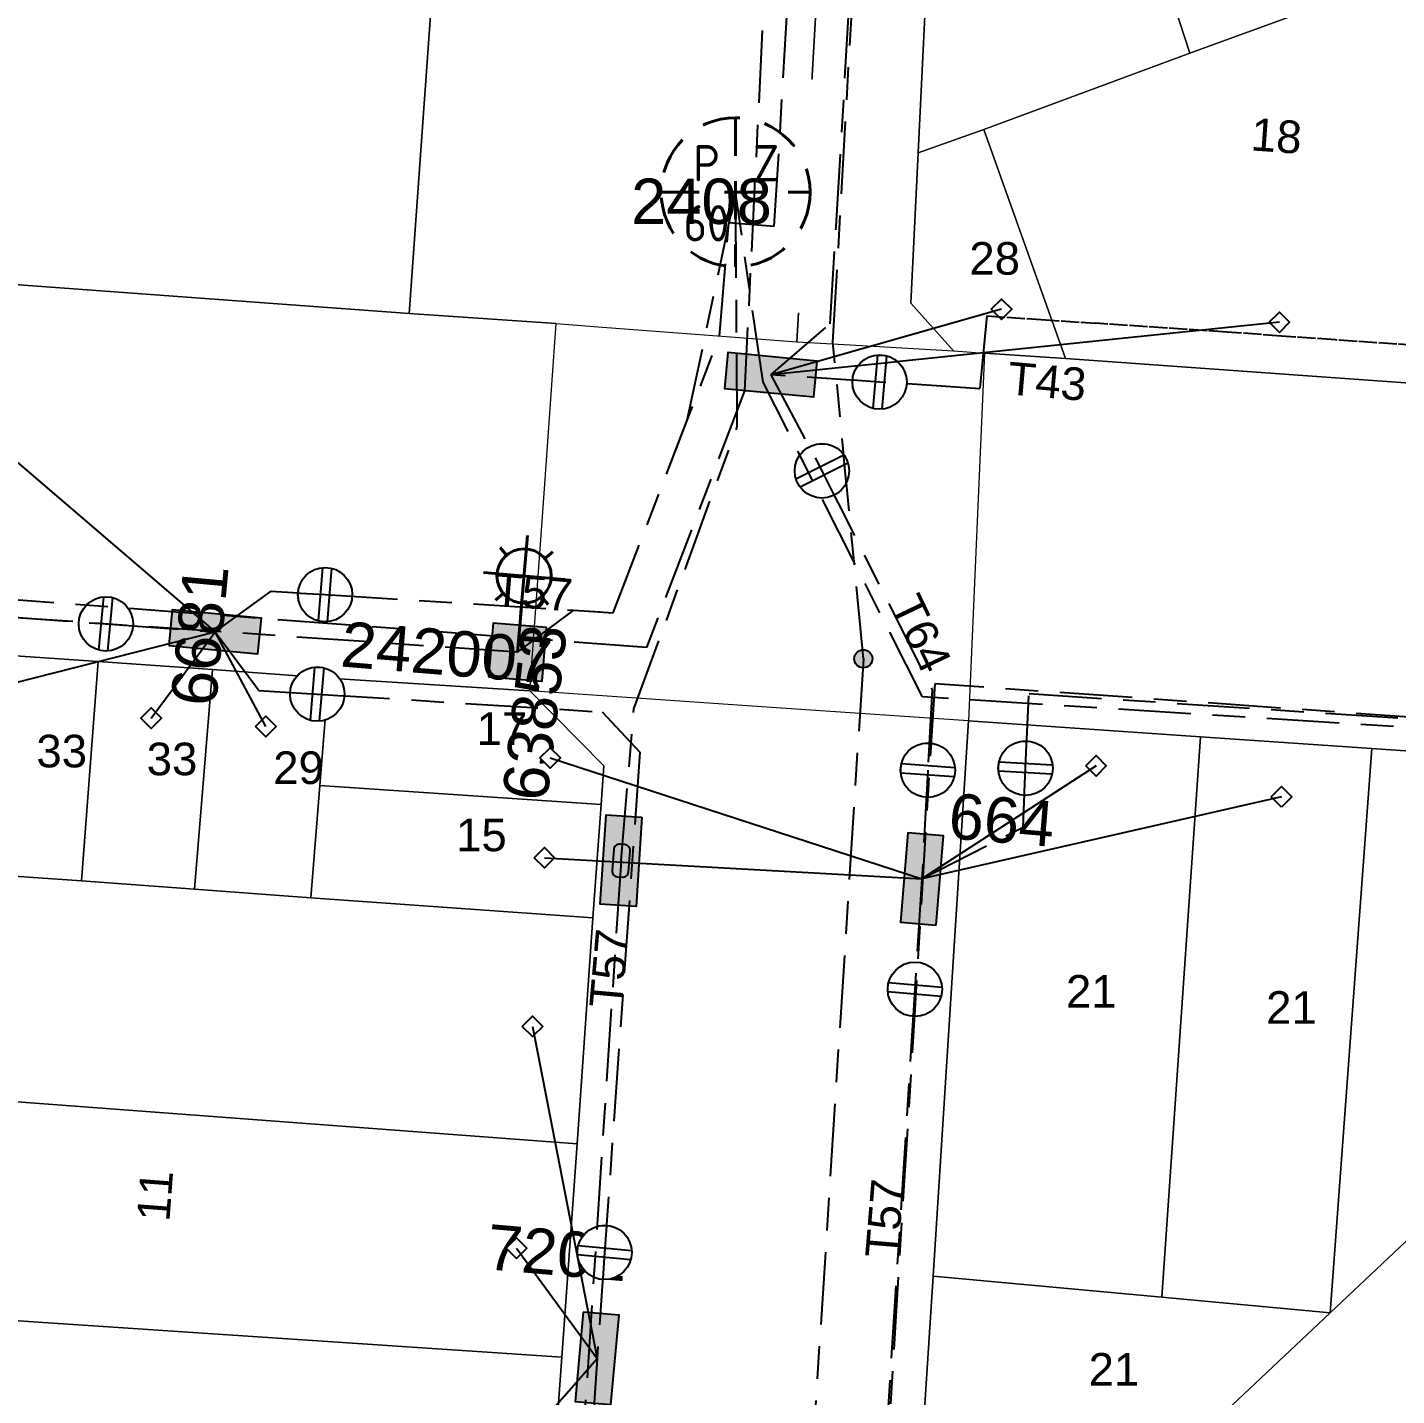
# Model space of a CAD drawing. Header units: metres. Extents: x 309980 to 311407, y 6249141 to 6251386.
# Drawn here: x 310757.2 to 310832.7, y 6250060.6 to 6250136.1 of the extents above; entities that cross this region are included whole.
import ezdxf
from ezdxf.enums import TextEntityAlignment as Align

# ---------------------------------------------------------------- set-up
doc = ezdxf.new("R2010")
doc.units = ezdxf.units.M
for name, pattern in [('Cable Exist OH', [1, 1, 0]), ('Cable Exist UG', [8.2, 4, -1.2, 1.8, -1.2]), ('Dash', [5, 3, -2])]:
    doc.linetypes.add(name, pattern=pattern)
doc.layers.get('0').update_dxf_attribs({"color": 6})
for name, color, linetype, lineweight in [('Cadastre Buildings_SP_EXT', 9, 'Continuous', 5), ('Cadastre Land Parcels_SP_EXT', 9, 'Continuous', 5), ('Cadastre Roads_SP_EXT', 9, 'Continuous', 5)]:
    doc.layers.add(name, color=color, linetype=linetype, lineweight=lineweight)
for name, color, linetype in [('Equip_HV_EXT', 7, 'Continuous'), ('Equip_LV_EXT', 7, 'Continuous'), ('Equip_SL_EXT', 7, 'Continuous'), ('Equip_SP_SL_EXT', 7, 'Continuous'), ('Mains_HV_EXT', 7, 'Continuous'), ('Mains_LV_EXT', 7, 'Continuous'), ('Mains_SL_EXT', 7, 'Continuous'), ('Services_SP_EXT', 7, 'Continuous'), ('SupportsUG_SP_LV_EXT', 7, 'Continuous'), ('SupportsUG_SP_LV_SL_EXT', 7, 'Continuous'), ('SupportsUG_SP_SL_EXT', 7, 'Continuous')]:
    doc.layers.add(name, color=color, linetype=linetype)
doc.styles.add('COLUMN_LABEL', font='arial.ttf')
doc.styles.add('iecARIAL', font='arial.ttf', dxfattribs={"height": 2})
doc.styles.add('IESYMBOL1', font='isocp.shx')
doc.styles.add('PIT_LABEL', font='arial.ttf')
doc.styles.add('POLE_LABEL', font='arial.ttf')
doc.styles.add('SLCP_LABEL', font='arial.ttf', dxfattribs={"height": 3.5})
doc.styles.get("Standard").update_dxf_attribs({"font": 'arial.ttf'})

# ---------------------------------------------------------------- blocks, each defined once
blk = doc.blocks.new('COLUMN_EXT')
blk.add_hatch(color=256).paths.add_polyline_path([(-1.485, 1.485), (-1.485, -1.485), (1.485, -1.485), (1.485, 1.485)])
blk.add_lwpolyline([(-1.485, -1.485), (1.485, -1.485), (1.485, 1.485), (-1.485, 1.485)], close=True)
for tag, height, style, flags, p in [('ASSET_NUM', 2.5, 'COLUMN_LABEL', 8, (2, 2)), ('STRUCTURE_PLANT_NUMBER', 0.2, 'POLE_LABEL', 9, (1.813, 0.031)), ('STREET_CODE', 0.2, 'COLUMN_LABEL', 9, (1.813, -0.2))]:
    blk.add_attdef(tag, text='', height=height, dxfattribs=dict(style=style, flags=flags)).set_placement(p, align=Align.MIDDLE_LEFT)
at = {"flags": 9}
for tag, p in [('OWNED_BY', (1.813, -0.6)), ('STATE', (1.813, -0.8)), ('COLUMN_TYPE', (1.813, -0.4)), ('STREETNAME', (1.813, -1.6)), ('USAGE', (1.813, -1)), ('LEGEND', (1.813, -1.2)), ('LOCATION', (1.813, -1.4)), ('SUBURB', (1.813, -1.8)), ('NOTES', (1.813, -2))]:
    blk.add_attdef(tag, text='', height=0.2, dxfattribs=at).set_placement(p, align=Align.MIDDLE_LEFT)
at = {"flags": 1}
blk.add_attdef('Z', (1.813, -2.351), '', height=0.2, dxfattribs=at)
blk = doc.blocks.new('PILLAR_EXT')
blk.add_hatch(color=256).paths.add_polyline_path([(-2.475, 0.99), (-2.475, -0.99), (2.475, -0.99), (2.475, 0.99)])
blk.add_lwpolyline([(-2.475, -0.99), (2.475, -0.99), (2.475, 0.99), (-2.475, 0.99)], close=True)
at = {"style": 'iecARIAL', "flags": 8}
blk.add_attdef('ASSET_NUM', (1.5, 3.5), '', height=2.5, dxfattribs=at)
for tag, p, flags in [('OWNED_BY', (0, -0.2), 9), ('STATE', (0, -0.4), 9), ('SUPPORT_TYPE', (0, -0.6), 9), ('USAGE', (0, -0.8), 9), ('LEGEND', (0, -1), 9), ('LOCATION', (0, -1.2), 9), ('NOTES', (0, -1.4), 9), ('PARENT', (0, -1.6), 9), ('STREETNAME', (0, -1.8), 9), ('SUBURB', (0, -2), 1)]:
    blk.add_attdef(tag, p, '', height=0.2, dxfattribs=dict(flags=flags))
blk = doc.blocks.new('SL_LANTERN_EXT')
at = {"lineweight": 40}
for p, q in [((0, 1.968), (0, 6.468)), ((-1.459, 5.676), (-1.061, 5.278)), ((1.458, 5.676), (1.06, 5.278)), ((-2.25, 4.218), (2.25, 4.218)), ((-1.459, 2.759), (-1.061, 3.157)), ((1.458, 2.759), (1.06, 3.157)), ((0, 0), (0, 2.721))]:
    blk.add_line(p, q, dxfattribs=at)
blk.add_circle((0, 4.218), 1.5, dxfattribs=at)
at = {"style": 'iecARIAL', "flags": 8}
blk.add_attdef('ASSET_NUM', (1.5, 1.5), '', height=2.5, dxfattribs=at)
for tag, p, height, flags in [('CONSTRUCTED_VOLTAGE', (0.981, -0.653), 0.2, 9), ('CONTROL_TYPE', (0.981, -0.853), 0.2, 9), ('LNUMBER', (2.181, -3.253), 2.5, 8), ('OPERATING_VOLTAGE', (0.981, -1.653), 0.2, 9), ('LANTERN_PURPOSE', (0.981, -1.053), 0.2, 9), ('LANTERN_TYPE', (0.981, -1.253), 0.2, 9), ('NO_PHASES', (0.981, -1.453), 0.2, 9), ('ORIENTATION', (0.981, -1.853), 0.2, 9), ('OWNED_BY', (0.981, -2.053), 0.2, 9), ('STATE', (0.981, -2.253), 0.2, 9), ('USAGE', (0.981, -2.453), 0.2, 9), ('CEXIST', (0.981, -2.653), 0.2, 9), ('CNEW', (0.981, -2.853), 0.2, 9), ('CNUMBER', (0.981, -3.053), 0.2, 9), ('CREMOVE', (0.981, -3.253), 0.2, 9), ('CREPLACE', (0.981, -3.453), 0.2, 9), ('LKINGHEIGHT', (0.981, -3.653), 0.2, 9), ('LBRACKET', (0.981, -3.853), 0.2, 9), ('LBRACKETVOCAB', (0.981, -4.053), 0.2, 9), ('LCATEGORY', (0.981, -4.253), 0.2, 9), ('LCHARGE1', (0.981, -4.453), 0.2, 9), ('LCHARGE1PERCENT', (0.981, -4.653), 0.2, 9), ('LCHARGE2', (0.981, -4.853), 0.2, 9), ('LCHARGE2PERCENT', (0.981, -5.053), 0.2, 9), ('LCHARGE3', (0.981, -5.253), 0.2, 9), ('LCHARGE3PERCENT', (0.981, -5.453), 0.2, 9), ('LEXIST', (0.981, -5.653), 0.2, 9), ('LLAMP', (0.981, -5.853), 0.2, 9), ('LLAMPVOCAB', (0.981, -6.053), 0.2, 9), ('LMAST', (0.981, -6.253), 0.2, 9), ('LMASTVOCAB', (0.981, -6.453), 0.2, 9), ('LNEW', (0.981, -6.653), 0.2, 9), ('LANTNUMBER', (0.981, -6.853), 0.2, 9), ('LOUTREACH', (0.981, -7.253), 0.2, 9), ('LOUTREACHVOCAB', (0.981, -7.453), 0.2, 9), ('LRATECODE', (0.981, -7.653), 0.2, 9), ('LREMOVE', (0.981, -7.853), 0.2, 9), ('LREPLACE', (0.981, -8.053), 0.2, 9), ('LTYPE', (0.981, -8.253), 0.2, 9), ('LTYPEVOCAB', (0.981, -8.453), 0.2, 9), ('STREETNAME', (0.981, -9.253), 0.2, 9), ('LEGEND', (0.981, -8.653), 0.2, 9), ('LOCATION', (0.981, -8.853), 0.2, 9), ('NOTES', (0.981, -9.053), 0.2, 9), ('SUBURB', (0.981, -9.453), 0.2, 1)]:
    blk.add_attdef(tag, p, '', height=height, dxfattribs=dict(flags=flags))
blk = doc.blocks.new('CCP_EXT')
at = {"flags": 9}
for tag, p in [('USAGE', (0, -1.2)), ('LEGEND', (0, -1.4)), ('LIFE_SUPPORT', (0, -1.6)), ('STATE', (0, -1.8)), ('NOTES', (0, -2))]:
    blk.add_attdef(tag, text='', height=0.2, dxfattribs=at).set_placement(p, align=Align.MIDDLE_LEFT)
blk.add_wipeout([(0, 0.566), (0.566, 0), (0, -0.566), (-0.566, 0)])
blk.add_lwpolyline([(-0.566, 0), (0, 0.566), (0.566, 0), (0, -0.566), (-0.566, 0)])
at = {"flags": 1}
blk.add_attdef('Z', (0, 0), '', height=0.2, dxfattribs=at)
at = {"flags": 9}
for tag, p in [('CCP_TYPE', (0, 0)), ('OPERATING_VOLTAGE', (0, -0.6)), ('ORIENTATION', (0, -0.8)), ('CONSTRUCTED_VOLTAGE', (0, -0.2)), ('NO_PHASES', (0, -0.4)), ('OWNED_BY', (0, -1))]:
    blk.add_attdef(tag, text='', height=0.2, dxfattribs=at).set_placement(p, align=Align.MIDDLE_LEFT)
blk = doc.blocks.new('SL_STJ_EXT')
h = blk.add_hatch(color=256)
edge = h.paths.add_edge_path()
edge.add_ellipse((-0.586, 0.131), major_axis=(0.226, 0.226), ratio=1, start_angle=44.99996, end_angle=135)
edge.add_line((-0.906, 0.131), (-0.906, -0.131))
edge.add_ellipse((-0.586, -0.131), major_axis=(0.226, 0.226), ratio=1, start_angle=134.99996, end_angle=225)
edge.add_line((-0.586, -0.451), (0.586, -0.451))
edge.add_ellipse((0.586, -0.131), major_axis=(-0.226, 0.226), ratio=1, start_angle=134.99996, end_angle=225)
edge.add_line((0.906, -0.131), (0.906, 0.131))
edge.add_ellipse((0.586, 0.131), major_axis=(-0.226, 0.226), ratio=1, start_angle=224.99996, end_angle=315)
edge.add_line((0.586, 0.451), (-0.586, 0.451))
blk.add_lwpolyline([(-0.906, 0.131), (-0.906, -0.131, 0.414214), (-0.586, -0.451), (0.586, -0.451, 0.414214), (0.906, -0.131), (0.906, 0.131, 0.414214), (0.586, 0.451), (-0.586, 0.451, 0.414214)], format="xyb", close=True)
at = {"flags": 1}
blk.add_attdef('Z', (0, 0), '', height=0.2, dxfattribs=at)
at = {"flags": 9}
for tag, p in [('ORIENTATION', (0, 0)), ('USAGE', (0, -0.2)), ('LEGEND', (0, -0.4)), ('NOTES', (0, -0.6))]:
    blk.add_attdef(tag, text='', height=0.2, dxfattribs=at).set_placement(p, align=Align.MIDDLE_LEFT)
blk = doc.blocks.new('LV_UG_LINKS_CLOSED_EXT')
blk.add_wipeout([(-1.056, 1.057), (-1.18, 0.916), (-1.286, 0.761), (-1.371, 0.594), (-1.435, 0.417), (-1.476, 0.234), (-1.493, 0.047), (-1.487, -0.14), (-1.458, -0.326), (-1.406, -0.506), (-1.331, -0.678), (-1.236, -0.839), (-1.121, -0.988), (-0.988, -1.12), (-0.84, -1.235), (-0.679, -1.331), (-0.506, -1.406), (-0.326, -1.458), (-0.141, -1.487), (0.047, -1.493), (0.233, -1.476), (0.416, -1.435), (0.593, -1.371), (0.76, -1.286), (0.915, -1.181), (1.056, -1.057), (1.18, -0.916), (1.286, -0.761), (1.371, -0.594), (1.435, -0.417), (1.476, -0.234), (1.493, -0.047), (1.487, 0.14), (1.458, 0.326), (1.406, 0.506), (1.331, 0.678), (1.236, 0.839), (1.121, 0.988), (0.988, 1.12), (0.84, 1.235), (0.679, 1.331), (0.506, 1.406), (0.326, 1.458), (0.141, 1.487), (-0.047, 1.493), (-0.233, 1.476), (-0.416, 1.435), (-0.593, 1.371), (-0.76, 1.286), (-0.915, 1.181)])
for p, q in [((-0.25, -1.479), (-0.25, 1.479)), ((0.25, -1.479), (0.25, 1.479))]:
    blk.add_line(p, q)
blk.add_circle((0, 0), 1.5)
at = {"flags": 9}
for tag, p in [('ACTUAL_STATUS', (0, 0)), ('OPERATING_VOLTAGE', (0, -0.6)), ('ORIENTATION', (0, -0.8)), ('CONSTRUCTED_VOLTAGE', (0, -0.2)), ('NO_PHASES', (0, -0.4)), ('STATE', (0, -1)), ('SWITCH_TYPE', (0, -1.2)), ('USAGE', (0, -1.4)), ('NOTES', (0, -1.6))]:
    blk.add_attdef(tag, text='', height=0.2, dxfattribs=at).set_placement(p, align=Align.MIDDLE_LEFT)
at = {"flags": 1}
blk.add_attdef('Z', (0, 0), '', height=0.2, dxfattribs=at)
blk = doc.blocks.new('PIT_EXT')
blk.add_hatch(color=256).paths.add_polyline_path([(-2.475, 0.99), (2.475, 0.99), (2.475, -0.99), (-2.475, -0.99)])
at = {"lineweight": -3}
blk.add_lwpolyline([(-2.475, 0.99), (2.475, 0.99), (2.475, -0.99), (-2.475, -0.99)], close=True, dxfattribs=at)
at = {"style": 'PIT_LABEL'}
for tag, height, flags, p in [('ASSET_NUM', 2.5, 8, (2, 2)), ('STREET_CODE', 0.2, 9, (0, -0.2))]:
    blk.add_attdef(tag, text='', height=height, dxfattribs=dict(at, flags=flags)).set_placement(p, align=Align.MIDDLE_LEFT)
at = {"flags": 1}
blk.add_attdef('Z', (0, 0), '', height=0.2, dxfattribs=at)
at = {"flags": 9}
for tag, p in [('OWNED_BY', (0, -0.4)), ('STATE', (0, -0.6)), ('SUPPORT_TYPE', (0, -0.8)), ('USAGE', (0, -1)), ('LOCATION', (0, -1.2)), ('NOTES', (0, -1.4))]:
    blk.add_attdef(tag, text='', height=0.2, dxfattribs=at).set_placement(p, align=Align.MIDDLE_LEFT)
blk = doc.blocks.new('SLCP_ZELL_EXT')
blk.add_wipeout([(-0.236, 7.5), (-0.706, 7.47), (-1.174, 7.411), (-1.637, 7.323), (-2.093, 7.206), (-2.542, 7.06), (-2.98, 6.887), (-3.407, 6.686), (-3.82, 6.459), (-4.218, 6.206), (-4.599, 5.929), (-4.962, 5.629), (-5.306, 5.306), (-5.629, 4.962), (-5.929, 4.599), (-6.206, 4.218), (-6.459, 3.82), (-6.686, 3.407), (-6.887, 2.98), (-7.06, 2.542), (-7.206, 2.093), (-7.323, 1.637), (-7.411, 1.174), (-7.47, 0.706), (-7.5, 0.236), (-7.5, -0.236), (-7.47, -0.706), (-7.411, -1.174), (-7.323, -1.637), (-7.206, -2.093), (-7.06, -2.542), (-6.887, -2.98), (-6.686, -3.407), (-6.459, -3.82), (-6.206, -4.218), (-5.929, -4.599), (-5.629, -4.962), (-5.306, -5.306), (-4.962, -5.629), (-4.599, -5.929), (-4.218, -6.206), (-3.82, -6.459), (-3.407, -6.686), (-2.98, -6.887), (-2.542, -7.06), (-2.093, -7.206), (-1.637, -7.323), (-1.174, -7.411), (-0.706, -7.47), (-0.236, -7.5), (0.236, -7.5), (0.706, -7.47), (1.174, -7.411), (1.637, -7.323), (2.093, -7.206), (2.542, -7.06), (2.98, -6.887), (3.407, -6.686), (3.82, -6.459), (4.218, -6.206), (4.599, -5.929), (4.962, -5.629), (5.306, -5.306), (5.629, -4.962), (5.929, -4.599), (6.206, -4.218), (6.459, -3.82), (6.686, -3.407), (6.887, -2.98), (7.06, -2.542), (7.206, -2.093), (7.323, -1.637), (7.411, -1.174), (7.47, -0.706), (7.5, -0.236), (7.5, 0.236), (7.47, 0.706), (7.411, 1.174), (7.323, 1.637), (7.206, 2.093), (7.06, 2.542), (6.887, 2.98), (6.686, 3.407), (6.459, 3.82), (6.206, 4.218), (5.929, 4.599), (5.629, 4.962), (5.306, 5.306), (4.962, 5.629), (4.599, 5.929), (4.218, 6.206), (3.82, 6.459), (3.407, 6.686), (2.98, 6.887), (2.542, 7.06), (2.093, 7.206), (1.637, 7.323), (1.174, 7.411), (0.706, 7.47), (0.236, 7.5)])
at = {"linetype": 'Dash', "lineweight": 40, "ltscale": 0.7}
for p, q in [((0, 4.109), (0, -4.109)), ((-4.109, 0), (4.109, 0))]:
    blk.add_line(p, q, dxfattribs=at)
blk.add_circle((0, 0), 4.109, dxfattribs=at)
at = {"lineweight": 40, "style": 'IESYMBOL1'}
for s, p in [('P', (-1.604, 0)), ('Z', (1.702, 0)), ('60', (-1.612, -3.312))]:
    blk.add_text(s, height=2, dxfattribs=at).set_placement(p, align=Align.BOTTOM_CENTER)
at = {"style": 'SLCP_LABEL'}
for tag, height, flags, p in [('ASSET_NUM', 2.5, 8, (2, 2)), ('STREET_CODE', 0.2, 9, (0, -0.2))]:
    blk.add_attdef(tag, text='', height=height, dxfattribs=dict(at, flags=flags)).set_placement(p, align=Align.MIDDLE_LEFT)
at = {"flags": 1}
blk.add_attdef('Z', (0, 0), '', height=0.2, dxfattribs=at)
at = {"flags": 9}
for tag, p in [('CONSTRUCTED_VOLTAGE', (0, -0.4)), ('CONTROL_TYPE', (0, -0.6)), ('NO_PHASES', (0, -0.8)), ('OPERATING_VOLTAGE', (0, -1)), ('ORIENTATION', (0, -1.2)), ('OWNED_BY', (0, -1.4)), ('USAGE', (0, -1.6)), ('STATE', (0, -2)), ('LOCATION', (0, -1.8)), ('NOTES', (0, -2.2))]:
    blk.add_attdef(tag, text='', height=0.2, dxfattribs=at).set_placement(p, align=Align.MIDDLE_LEFT)
blk = doc.blocks.new('CONNECTOR_NODE_EXT')
h = blk.add_hatch(color=256)
edge = h.paths.add_edge_path()
edge.add_arc((0, 0), 0.5, 0, 360)
blk.add_circle((0, 0), 0.5)
at = {"flags": 1}
blk.add_attdef('Z', (0, 0), '', height=0.2, dxfattribs=at)
at = {"flags": 9}
for tag, p in [('CONNECTOR_TYPE', (0, 0)), ('OPERATING_VOLTAGE', (0, -0.6)), ('ORIENTATION', (0, -0.8)), ('CONSTRUCTED_VOLTAGE', (0, -0.2)), ('NO_PHASES', (0, -0.4)), ('SUBTYPE', (0, -1)), ('USAGE', (0, -1.2)), ('NOTES', (0, -1.4))]:
    blk.add_attdef(tag, text='', height=0.2, dxfattribs=at).set_placement(p, align=Align.MIDDLE_LEFT)

msp = doc.modelspace()

# ---------------------------------------------------------------- linework, layer by layer
at = {"layer": 'Cadastre Land Parcels_SP_EXT', "linetype": 'Continuous'}
for points in [[(310861.635, 6250165.679), (310860.059, 6250170.169), (310858.061, 6250175.73), (310806.448, 6250157.283), (310807.543, 6250154.399), (310807.143, 6250146.199), (310806.321, 6250129.135), (310809.948, 6250130.437), (310821.314, 6250134.643), (310816.484, 6250149.422), (310824.056, 6250152.147), (310861.635, 6250165.679)], [(310780.84, 6250156.801), (310765.619, 6250157.879), (310750.29, 6250158.993), (310747.68, 6250122.523), (310778.241, 6250120.287), (310780.84, 6250156.801)], [(310791.415, 6250156.017), (310780.84, 6250156.801), (310778.241, 6250120.287), (310786.348, 6250119.721), (310788.659, 6250119.547), (310799.625, 6250118.721), (310801.601, 6250152.907), (310800.717, 6250155.333), (310791.415, 6250156.017)], [(310829.154, 6250137.493), (310824.056, 6250152.147), (310816.484, 6250149.422), (310821.314, 6250134.643), (310829.154, 6250137.493)], [(310834.08, 6250139.276), (310829.154, 6250137.493), (310821.314, 6250134.643), (310809.948, 6250130.437), (310814.443, 6250117.794), (310838.851, 6250116.056), (310834.08, 6250139.276)], [(310814.443, 6250117.794), (310809.948, 6250130.437), (310806.321, 6250129.135), (310805.908, 6250120.846), (310808.268, 6250118.214), (310809.977, 6250118.098), (310814.443, 6250117.794)], [(310761.069, 6250101.09), (310755.148, 6250101.494), (310754.283, 6250089.394), (310760.157, 6250088.982), (310761.069, 6250101.09)], [(310767.376, 6250100.632), (310761.069, 6250101.09), (310760.157, 6250088.982), (310766.397, 6250088.523), (310767.376, 6250100.632)], [(310773.297, 6250094.25), (310773.781, 6250100.158), (310767.376, 6250100.632), (310766.397, 6250088.523), (310772.803, 6250088.049), (310773.297, 6250094.25)], [(310784.901, 6250099.461), (310773.781, 6250100.158), (310773.297, 6250094.25), (310788.83, 6250093.202), (310788.981, 6250095.328), (310784.901, 6250099.461)], [(310821.894, 6250096.934), (310809.097, 6250097.813), (310807.147, 6250067.171), (310819.769, 6250066.021), (310821.894, 6250096.934)], [(310831.363, 6250096.276), (310821.894, 6250096.934), (310819.769, 6250066.021), (310829.054, 6250065.146), (310831.363, 6250096.276)], [(310857.847, 6250092.315), (310858.038, 6250094.422), (310831.363, 6250096.276), (310829.054, 6250065.146), (310838.05, 6250073.631), (310844.905, 6250080.108), (310853.797, 6250088.484), (310855.866, 6250090.436), (310857.847, 6250092.315)], [(310788.83, 6250093.202), (310773.297, 6250094.25), (310772.803, 6250088.049), (310788.364, 6250086.945), (310788.83, 6250093.202)], [(310787.499, 6250074.473), (310744.331, 6250077.709), (310741.525, 6250065.717), (310786.652, 6250062.696), (310787.499, 6250074.473)], [(310865.676, 6250025.998), (310873.23, 6250035.263), (310843.46, 6250067.688), (310838.05, 6250073.631), (310829.054, 6250065.146), (310816.352, 6250053.178), (310834.976, 6250038.096), (310835.714, 6250037.548), (310840.832, 6250033.461), (310859.581, 6250018.481), (310865.676, 6250025.998)], [(310816.352, 6250053.178), (310829.054, 6250065.146), (310819.769, 6250066.021), (310807.147, 6250067.171), (310806.308, 6250054.139), (310816.352, 6250053.178)], [(310786.652, 6250062.696), (310741.525, 6250065.717), (310739.018, 6250053.994), (310785.748, 6250050.02), (310786.652, 6250062.696)]]:
    msp.add_lwpolyline(points, close=True, dxfattribs=at)
at = {"layer": 'Cadastre Roads_SP_EXT', "linetype": 'Continuous'}
for points in [[(310801.601, 6250152.907), (310799.625, 6250118.721), (310803.217, 6250118.51), (310808.268, 6250118.214), (310805.908, 6250120.846), (310806.321, 6250129.135), (310807.143, 6250146.199)], [(310755.148, 6250101.494), (310761.069, 6250101.09), (310767.376, 6250100.632), (310773.781, 6250100.158), (310784.901, 6250099.461), (310785.623, 6250109.576), (310785.623, 6250109.576), (310786.348, 6250119.721), (310778.241, 6250120.287), (310747.68, 6250122.523)]]:
    msp.add_lwpolyline(points, dxfattribs=at)
at = {"layer": 'Mains_LV_EXT', "linetype": 'Cable Exist OH'}
for points in [[(310813.108, 6250119.942), (310816.101, 6250119.739)], [(310823.365, 6250119.252), (310816.101, 6250119.739)], [(310844.804, 6250117.776), (310829.35, 6250118.824)]]:
    msp.add_lwpolyline(points, dxfattribs=at)
at = {"layer": 'Mains_LV_EXT', "linetype": 'Cable Exist UG'}
msp.add_lwpolyline([(310788.607, 6250062.638), (310788.184, 6250056.593)], dxfattribs=at)
at = {"layer": 'Services_SP_EXT'}
msp.add_lwpolyline([(310783.278, 6250056.552), (310788.607, 6250062.638)], dxfattribs=at)

# ---------------------------------------------------------------- block references
at = {"layer": 'Equip_HV_EXT'}
msp.add_blockref('CONNECTOR_NODE_EXT', (310803.296, 6250101.234), dxfattribs=at)
at = {"layer": 'Equip_LV_EXT', "rotation": 296.7956705284606}
msp.add_blockref('LV_UG_LINKS_CLOSED_EXT', (310801.01, 6250111.601), dxfattribs=at)
at = {"layer": 'Equip_SL_EXT', "rotation": 85.49890407390582}
msp.add_blockref('SL_STJ_EXT', (310789.927, 6250090.095), dxfattribs=at)
at = {"layer": 'Equip_SP_SL_EXT'}
ref = msp.add_blockref('SL_LANTERN_EXT', (310784.213, 6250101.597), dxfattribs=dict(at, rotation=355.0666151142873))
ref.add_attrib('ASSET_NUM', '63853', dxfattribs={"layer": '0', "height": 2.5, "rotation": 83.41626, "style": 'iecARIAL'}).set_placement((310785.713, 6250103.097), align=Align.MIDDLE_RIGHT)
at = {"layer": 'Services_SP_EXT'}
msp.add_blockref('CCP_EXT', (310785.037, 6250080.955), dxfattribs=at)
at = {"layer": 'SupportsUG_SP_LV_EXT'}
ref = msp.add_blockref('PILLAR_EXT', (310798.198, 6250116.903), dxfattribs=dict(at, rotation=174.6236161302382))
ref.add_attrib('ASSET_NUM', '2745', dxfattribs={"layer": '0', "height": 2.5, "rotation": 84.73229, "style": 'iecARIAL'}).set_placement((310799.698, 6250120.403), align=Align.BOTTOM_LEFT)
ref = msp.add_blockref('PILLAR_EXT', (310767.521, 6250102.718), dxfattribs=dict(at, rotation=354.6496473525229))
ref.add_attrib('ASSET_NUM', '6681', dxfattribs={"layer": '0', "height": 2.5, "rotation": 84.77371, "style": 'iecARIAL'}).set_placement((310769.021, 6250106.218), align=Align.BOTTOM_RIGHT)
ref = msp.add_blockref('PILLAR_EXT', (310806.53, 6250089.085), dxfattribs=dict(at, rotation=85.2773102593181))
ref.add_attrib('ASSET_NUM', '664', dxfattribs={"layer": '0', "height": 2.5, "rotation": 355.24125, "style": 'iecARIAL'}).set_placement((310808.03, 6250092.585), align=Align.MIDDLE_LEFT)
ref = msp.add_blockref('PILLAR_EXT', (310788.607, 6250062.638), dxfattribs=dict(at, rotation=264.8381928369664))
ref.add_attrib('ASSET_NUM', '7201', dxfattribs={"layer": '0', "height": 2.5, "rotation": 355.01811, "style": 'iecARIAL'}).set_placement((310790.107, 6250066.138), align=Align.BOTTOM_RIGHT)
at = {"layer": 'SupportsUG_SP_LV_SL_EXT'}
ref = msp.add_blockref('COLUMN_EXT', (310784.213, 6250101.597), dxfattribs=dict(at, rotation=355.0666151142873))
ref.add_attrib('ASSET_NUM', '242007', dxfattribs={"layer": '0', "height": 2.5, "rotation": 355.29001, "style": 'COLUMN_LABEL'}).set_placement((310786.213, 6250102.347), align=Align.TOP_RIGHT)
at = {"layer": 'SupportsUG_SP_SL_EXT', "rotation": 266.3412051184993}
msp.add_blockref('PIT_EXT', (310789.927, 6250090.095), dxfattribs=at)

# ---------------------------------------------------------------- texts
at = {"layer": 'Cadastre Land Parcels_SP_EXT'}
for s, rotation, p in [('18', 355.90698, (310824.632, 6250129.283)), ('11', 85.70361, (310765.002, 6250070.149))]:
    msp.add_text(s, height=1.8, rotation=rotation, dxfattribs=at).set_placement(p)
for s, p in [('28', (310809.144, 6250122.421)), ('17', (310781.958, 6250096.48)), ('33', (310757.664, 6250095.24)), ('33', (310763.75, 6250094.807)), ('29', (310770.731, 6250094.322)), ('15', (310780.823, 6250090.612)), ('21', (310814.477, 6250081.985)), ('21', (310825.52, 6250081.094)), ('21', (310815.726, 6250061.131))]:
    msp.add_text(s, height=1.8, dxfattribs=at).set_placement(p)
at = {"layer": 'Mains_LV_EXT'}
for s, rotation, p in [('T43', 355.03376, (310811.199, 6250115.829)), ('T57', 355.29001, (310782.851, 6250104.188)), ('T64', 295.57698, (310804.735, 6250104.2)), ('T57', 84.89736, (310789.962, 6250081.912)), ('T57', 85.2552, (310805.187, 6250068.123))]:
    msp.add_text(s, height=1.8, rotation=rotation, dxfattribs=at).set_placement(p)

# ---------------------------------------------------------------- next in the draw order: linework, layer by layer
at = {"layer": 'Mains_LV_EXT', "linetype": 'Cable Exist UG'}
msp.add_lwpolyline([(310798.198, 6250116.903), (310801.01, 6250111.601)], dxfattribs=at)

# ---------------------------------------------------------------- next in the draw order: block references
at = {"layer": 'Equip_LV_EXT'}
for p, rotation in [((310801.791, 6250125.086), 85.48139236920309), ((310804.192, 6250116.499), 174.9613520140472), ((310773.595, 6250104.77), 355.2900049924112), ((310761.503, 6250103.157), 354.7102717439887), ((310773.165, 6250099.286), 355.2900049924112)]:
    msp.add_blockref('LV_UG_LINKS_CLOSED_EXT', p, dxfattribs=dict(at, rotation=rotation))
at = {"layer": 'Services_SP_EXT'}
for p in [(310810.917, 6250120.513), (310826.25, 6250119.796), (310763.996, 6250097.96), (310770.327, 6250097.499), (310786.013, 6250095.762), (310816.135, 6250095.328), (310785.697, 6250090.259), (310784.158, 6250068.716)]:
    msp.add_blockref('CCP_EXT', p, dxfattribs=at)
at = {"layer": 'Services_SP_EXT', "rotation": 90.0000000000002}
msp.add_blockref('CCP_EXT', (310826.373, 6250093.615), dxfattribs=at)

# ---------------------------------------------------------------- next in the draw order: linework, layer by layer
at = {"layer": 'Cadastre Buildings_SP_EXT', "linetype": 'Continuous'}
msp.add_lwpolyline([(310788.364, 6250086.945), (310772.803, 6250088.049), (310766.397, 6250088.523), (310760.157, 6250088.982), (310754.283, 6250089.394), (310747.191, 6250089.958), (310744.331, 6250077.709), (310787.499, 6250074.473), (310788.364, 6250086.945)], close=True, dxfattribs=at)
at = {"layer": 'Cadastre Roads_SP_EXT', "linetype": 'Continuous'}
msp.add_lwpolyline([(310882.394, 6250115.28), (310877.774, 6250124.803), (310872.785, 6250135.085), (310872.695, 6250133.196), (310860.83, 6250122.252), (310852.723, 6250114.775), (310838.851, 6250116.056), (310814.443, 6250117.794), (310809.977, 6250118.098), (310809.537, 6250107.966), (310809.097, 6250097.813), (310821.894, 6250096.934), (310831.363, 6250096.276), (310858.038, 6250094.422), (310857.847, 6250092.315), (310860.125, 6250094.445), (310864.722, 6250098.74), (310867.026, 6250100.902), (310882.394, 6250115.28)], close=True, dxfattribs=at)
msp.add_lwpolyline([(310806.308, 6250054.139), (310807.147, 6250067.171), (310809.097, 6250097.813), (310809.097, 6250097.813), (310799.041, 6250098.498), (310784.901, 6250099.461), (310788.981, 6250095.328), (310788.83, 6250093.202), (310788.364, 6250086.945), (310787.499, 6250074.473), (310786.652, 6250062.696), (310785.748, 6250050.02)], dxfattribs=at)
at = {"layer": 'Mains_LV_EXT', "linetype": 'Cable Exist UG'}
for points in [[(310810.114, 6250120.146), (310809.718, 6250116.128), (310804.192, 6250116.499)], [(310804.192, 6250116.499), (310798.198, 6250116.903)], [(310714.507, 6250106.585), (310761.503, 6250103.157)], [(310767.521, 6250102.718), (310770.612, 6250104.957), (310773.595, 6250104.77)], [(310761.503, 6250103.157), (310767.521, 6250102.718)], [(310767.521, 6250102.718), (310769.928, 6250099.489), (310773.165, 6250099.286)]]:
    msp.add_lwpolyline(points, dxfattribs=at)
at = {"layer": 'Mains_LV_EXT', "linetype": 'Cable Exist OH'}
for points in [[(310810.114, 6250120.146), (310813.108, 6250119.942)], [(310826.359, 6250119.038), (310823.365, 6250119.252)], [(310829.35, 6250118.824), (310826.359, 6250119.038)]]:
    msp.add_lwpolyline(points, dxfattribs=at)
at = {"layer": 'Mains_SL_EXT', "linetype": 'Cable Exist UG'}
msp.add_lwpolyline([(310784.213, 6250101.597), (310752.78, 6250103.752)], dxfattribs=at)
at = {"layer": 'Services_SP_EXT'}
for points in [[(310740.379, 6250125.953), (310767.521, 6250102.718)], [(310810.917, 6250120.513), (310798.198, 6250116.903)], [(310826.25, 6250119.796), (310798.198, 6250116.903)], [(310752.106, 6250098.803), (310767.521, 6250102.718)], [(310763.997, 6250097.96), (310767.521, 6250102.718)], [(310770.327, 6250097.499), (310767.521, 6250102.718)], [(310785.697, 6250090.259), (310806.53, 6250089.085)]]:
    msp.add_lwpolyline(points, dxfattribs=at)

# ---------------------------------------------------------------- next in the draw order: block references
at = {"layer": 'Equip_LV_EXT'}
for p, rotation in [((310806.854, 6250095.088), 265.7553018242982), ((310812.243, 6250095.197), 86.52681298111231), ((310806.14, 6250082.999), 265.1827314577721), ((310789.018, 6250068.482), 264.8248974877494)]:
    msp.add_blockref('LV_UG_LINKS_CLOSED_EXT', p, dxfattribs=dict(at, rotation=rotation))
at = {"layer": 'Equip_SL_EXT'}
ref = msp.add_blockref('SLCP_ZELL_EXT', (310796.248, 6250126.971), dxfattribs=at)
ref.add_attrib('ASSET_NUM', '2408', dxfattribs={"layer": '0', "height": 2.5, "style": 'SLCP_LABEL'}).set_placement((310798.248, 6250127.721), align=Align.TOP_RIGHT)

# ---------------------------------------------------------------- next in the draw order: linework, layer by layer
at = {"layer": 'Mains_HV_EXT', "linetype": 'Cable Exist UG'}
for points in [[(310785.024, 6250190.907), (310798.524, 6250152.268), (310796.738, 6250116.006), (310791.326, 6250101.846), (310678.834, 6250110.358), (310678.896, 6250112.929), (310604.423, 6250118.199), (310603.595, 6250107.482), (310603.48, 6250105.549)], [(310803.296, 6250101.234), (310801.621, 6250118.69), (310803.473, 6250151.214)], [(310896.606, 6250124.731), (310885.485, 6250114.421), (310882.127, 6250117.606), (310859.027, 6250096.212), (310807.238, 6250099.855), (310802.738, 6250026.894)], [(310803.296, 6250101.234), (310798.033, 6250019.075), (310807.461, 6250017.864)]]:
    msp.add_lwpolyline(points, dxfattribs=at)
at = {"layer": 'Mains_LV_EXT', "linetype": 'Cable Exist UG'}
for points in [[(310773.595, 6250104.77), (310789.498, 6250103.771), (310795.365, 6250119.03), (310795.875, 6250125.292), (310798.384, 6250125.093), (310799.732, 6250147.44), (310798.531, 6250152.563)], [(310801.791, 6250125.086), (310803.274, 6250149.789), (310798.531, 6250152.563)], [(310798.198, 6250116.903), (310801.468, 6250119.713), (310801.791, 6250125.086)], [(310801.01, 6250111.601), (310807.093, 6250099.515), (310806.854, 6250095.088)], [(310812.243, 6250095.197), (310812.437, 6250099.309), (310859.283, 6250096.223), (310867.051, 6250103.662)], [(310773.165, 6250099.286), (310788.884, 6250098.298), (310790.959, 6250096.082), (310789.018, 6250068.482)], [(310806.53, 6250089.085), (310812.107, 6250091.95), (310812.243, 6250095.197)], [(310806.854, 6250095.088), (310806.53, 6250089.085)], [(310806.53, 6250089.085), (310806.14, 6250082.999)], [(310806.14, 6250082.999), (310803.75, 6250045.682)], [(310789.018, 6250068.482), (310788.607, 6250062.638)]]:
    msp.add_lwpolyline(points, dxfattribs=at)
at = {"layer": 'Mains_SL_EXT', "linetype": 'Cable Exist UG'}
for points in [[(310784.213, 6250101.597), (310787.312, 6250103.908), (310789.498, 6250103.771), (310793.583, 6250114.396), (310796.248, 6250126.971)], [(310789.927, 6250090.095), (310790.638, 6250098.465), (310796.342, 6250114.04), (310796.248, 6250126.971)], [(310837.736, 6250097.161), (310806.561, 6250099.136), (310797.759, 6250116.485), (310796.248, 6250126.971)], [(310789.927, 6250090.095), (310786.937, 6250044.657), (310787.384, 6250043.264)]]:
    msp.add_lwpolyline(points, dxfattribs=at)
at = {"layer": 'Services_SP_EXT'}
for points in [[(310786.013, 6250095.762), (310806.53, 6250089.085)], [(310816.135, 6250095.328), (310806.53, 6250089.085)], [(310826.373, 6250093.615), (310806.53, 6250089.085)], [(310785.037, 6250080.955), (310788.607, 6250062.638)], [(310784.158, 6250068.716), (310788.607, 6250062.638)]]:
    msp.add_lwpolyline(points, dxfattribs=at)

doc.saveas('drawing.dxf')
